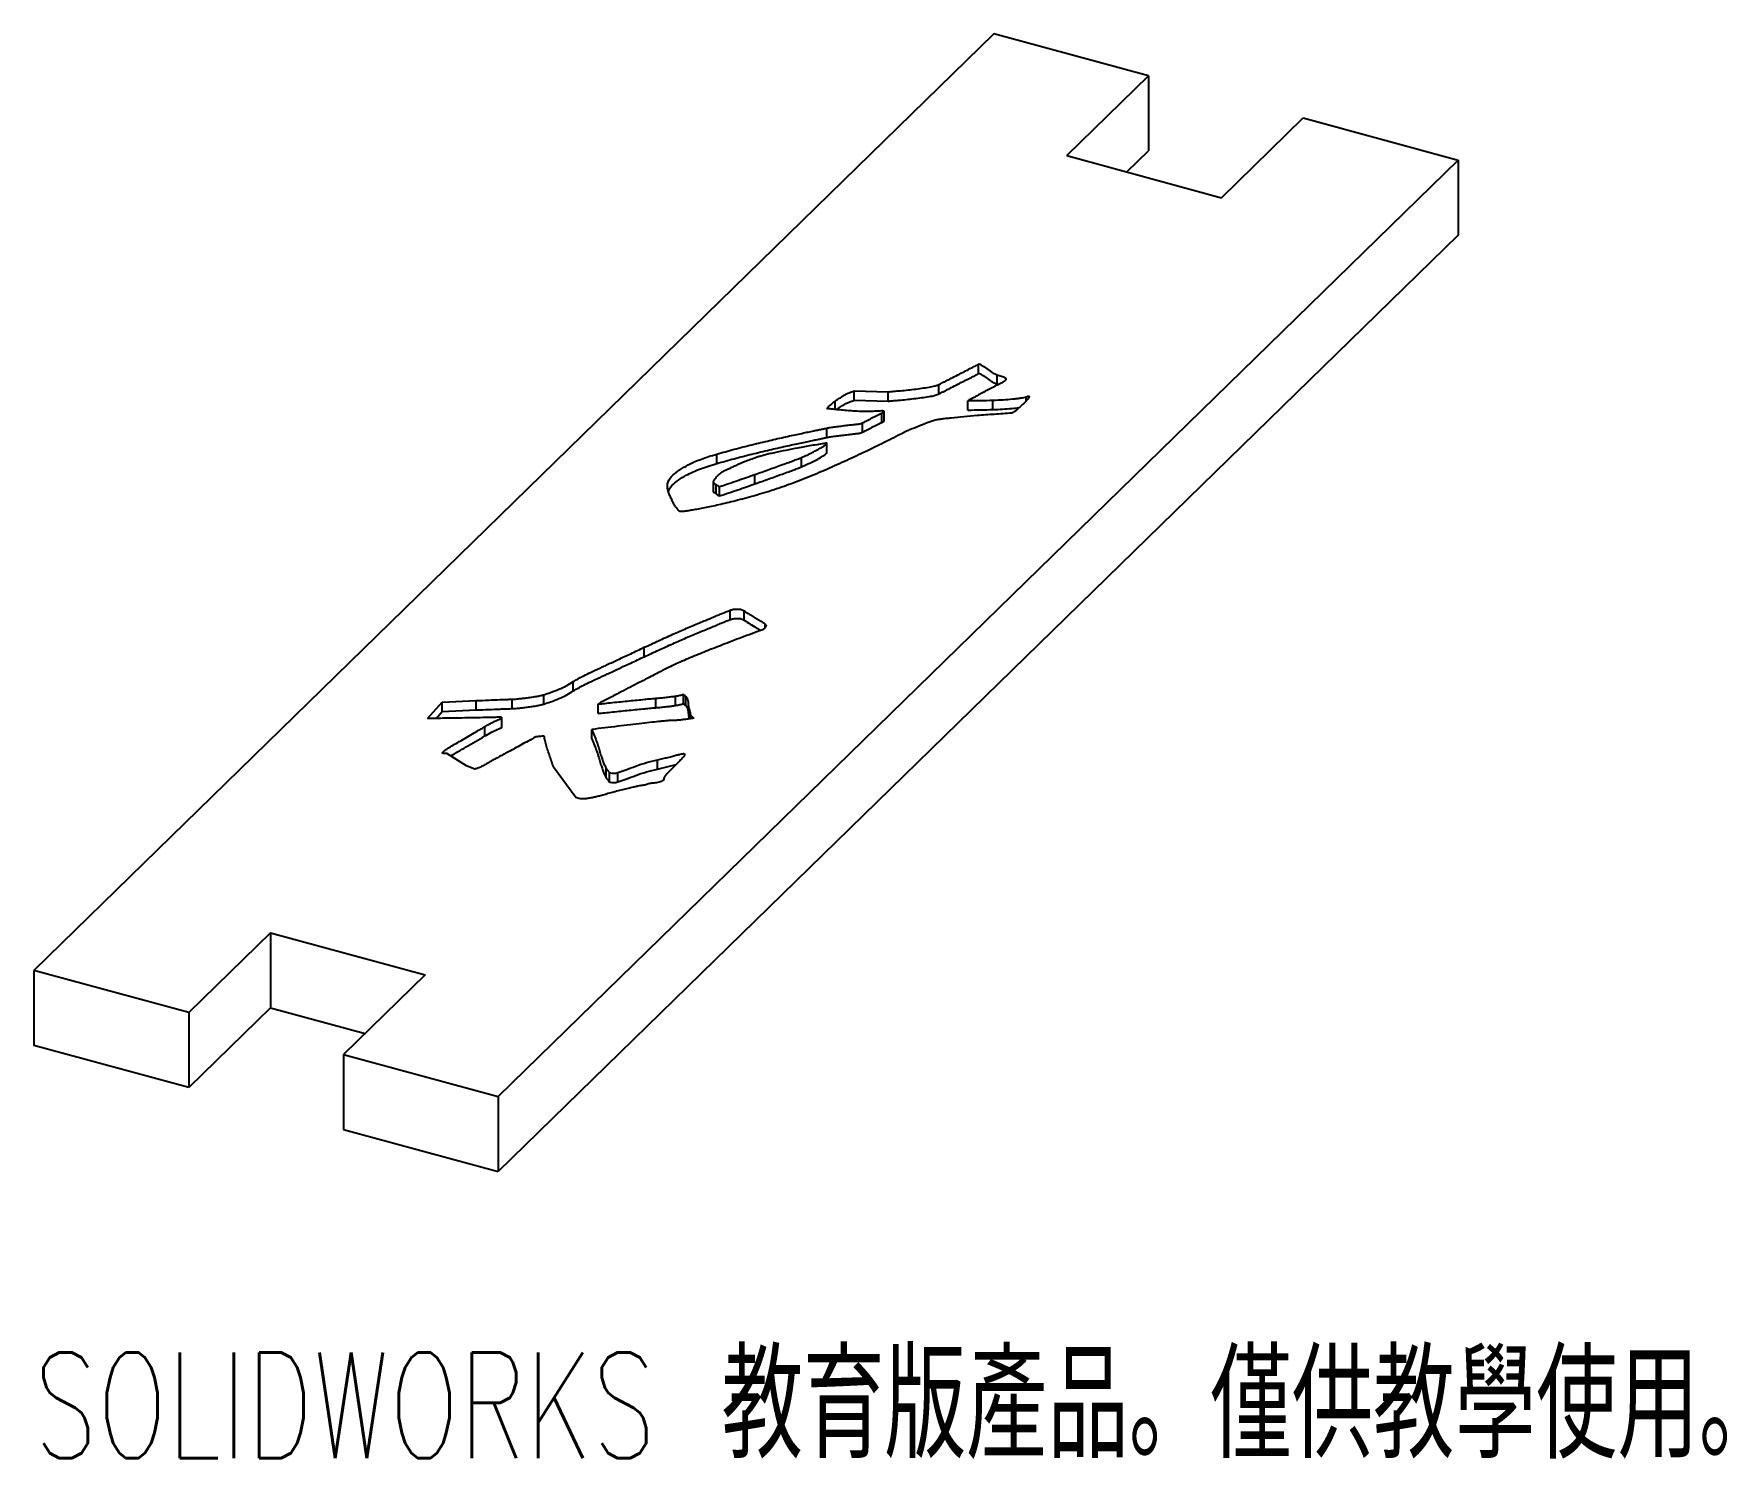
# Paper-space layout '_不等角視圖' of a CAD drawing. Header units: millimetres. Extents: x -32.5 to 44.8, y -37.4 to 27.7.
import ezdxf

# ---------------------------------------------------------------- set-up
doc = ezdxf.new("R2010")
doc.units = ezdxf.units.MM
doc.styles.add('SLDTEXTSTYLE0', font='TXT', dxfattribs={"width": 0.7, "bigfont": 'bigfont'})

psp = doc.layouts.new('_不等角視圖')

# ---------------------------------------------------------------- linework, layer by layer
at = {"color": 7, "linetype": 'Continuous', "lineweight": 25}
for p, q in [((11.322, 27.722), (-32.548, -15.096)), ((18.397, 25.799), (11.322, 27.722)), ((14.663, 22.155), (18.397, 25.799)), ((18.397, 25.799), (18.397, 22.37)), ((21.739, 20.232), (25.472, 23.876)), ((25.472, 23.876), (32.548, 21.953)), ((32.548, 21.953), (-11.322, -20.865)), ((14.663, 22.155), (21.739, 20.232)), ((17.411, 21.408), (18.397, 22.37)), ((32.548, 21.953), (32.548, 18.525)), ((32.548, 18.525), (-11.322, -24.293)), ((10.63, 12.198), (10.63, 12.627)), ((8.82, 11.26), (8.82, 11.689)), ((11.485, 11.704), (11.485, 12.132)), ((11.485, 11.704), (11.535, 11.686)), ((4.075, 10.547), (4.075, 10.933)), ((4.948, 11.397), (6.495, 11.357)), ((4.948, 10.969), (4.948, 11.397)), ((4.948, 10.969), (6.495, 10.929)), ((6.495, 10.929), (6.495, 11.357)), ((10.135, 10.522), (10.135, 10.951)), ((11.29, 10.544), (11.29, 10.973)), ((12.812, 10.945), (12.812, 11.13)), ((6.207, 9.955), (6.207, 10.383)), ((6.318, 10.027), (6.318, 10.456)), ((3.688, 9.266), (3.688, 9.695)), ((5.323, 9.508), (5.323, 9.937)), ((3.699, 8.571), (3.699, 9)), ((-1.333, 8.077), (-1.333, 8.505)), ((2.542, 7.928), (2.542, 8.356)), ((-1.502, 7.242), (-1.502, 6.813)), ((-1.369, 6.684), (-1.369, 7.112)), ((-1.206, 6.595), (-1.206, 7.024)), ((0.411, 7.149), (0.411, 7.577)), ((-0.727, 0.941), (-0.727, 1.37)), ((-0.078, 0.911), (-0.078, 1.339)), ((0.883, 0.57), (0.883, 0.728)), ((-4.646, -0.754), (-4.646, -0.326)), ((-7.898, -2.323), (-7.898, -1.895)), ((-14.563, -3.588), (-13.881, -2.837)), ((-13.881, -2.837), (-12.331, -2.762)), ((-13.881, -3.266), (-13.881, -2.837)), ((-12.331, -3.191), (-12.331, -2.762)), ((-10.68, -3.128), (-10.68, -2.7)), ((-9.245, -2.921), (-9.245, -2.492)), ((-6.762, -3.348), (-6.762, -2.919)), ((-4.116, -3.087), (-4.116, -2.658)), ((-3.214, -2.984), (-3.214, -2.555)), ((-2.852, -2.907), (-2.852, -2.478)), ((-2.756, -3.005), (-2.756, -2.576)), ((-2.644, -2.898), (-2.644, -3.326)), ((-14.165, -3.578), (-13.881, -3.266)), ((-13.881, -3.266), (-12.331, -3.191)), ((-11.157, -3.978), (-11.157, -3.55)), ((-2.544, -3.593), (-2.544, -3.394)), ((-11.934, -4.38), (-11.934, -3.952)), ((-7.047, -4.511), (-7.047, -4.082)), ((-13.842, -5.175), (-13.842, -5.098)), ((-12.773, -5.739), (-13.679, -5.186)), ((-12.44, -5.887), (-12.773, -5.739)), ((-7.775, -7.199), (-8.792, -5.813)), ((-6.383, -6.297), (-6.383, -5.868)), ((-6.235, -6.485), (-6.235, -6.056)), ((-5.864, -6.482), (-5.864, -6.054)), ((-4.046, -5.897), (-4.046, -5.468)), ((-4.046, -5.897), (-3.192, -5.686)), ((-7.64, -7.235), (-7.775, -7.199)), ((-21.739, -13.375), (-25.472, -17.019)), ((-21.739, -13.375), (-14.663, -15.298)), ((-21.739, -13.375), (-21.739, -16.803)), ((-25.472, -17.019), (-32.548, -15.096)), ((-32.548, -15.096), (-32.548, -18.525)), ((-14.663, -15.298), (-18.397, -18.942)), ((-21.739, -16.803), (-25.472, -20.447)), ((-25.472, -17.019), (-25.472, -20.447)), ((-21.739, -16.803), (-17.411, -17.98)), ((-25.472, -20.447), (-32.548, -18.525)), ((-18.397, -18.942), (-11.322, -20.865)), ((-18.397, -18.942), (-18.397, -22.37)), ((-11.322, -20.865), (-11.322, -24.293)), ((-18.397, -22.37), (-11.322, -24.293))]:
    psp.add_line(p, q, dxfattribs=at)
at = {"color": 8, "linetype": 'Continuous', "lineweight": 25}
psp.add_line((-2.46, -3.58), (-2.46, -3.504), dxfattribs=at)
at = {"color": 7, "linetype": 'Continuous', "lineweight": 25}
for points, knots in [([(8.82, 11.689), (8.844, 11.702), (8.898, 11.732), (8.994, 11.779), (9.107, 11.838), (9.289, 11.929), (9.534, 12.051), (9.822, 12.201), (10.101, 12.344), (10.316, 12.454), (10.462, 12.531), (10.543, 12.573), (10.597, 12.604), (10.621, 12.621), (10.63, 12.627)], [0, 0, 0, 0, 0.041124, 0.092934, 0.155022, 0.229159, 0.389484, 0.552076, 0.708855, 0.847775, 0.906749, 0.952335, 0.98282, 1, 1, 1, 1]), ([(10.63, 12.627), (10.645, 12.628), (10.7, 12.632), (10.765, 12.57), (10.872, 12.514), (10.99, 12.432), (11.117, 12.347), (11.236, 12.258), (11.353, 12.181), (11.446, 12.147), (11.485, 12.132)], [0, 0, 0, 0, 0.032379, 0.122816, 0.258436, 0.407565, 0.570266, 0.737891, 0.889988, 1, 1, 1, 1]), ([(6.495, 11.357), (6.561, 11.363), (6.722, 11.378), (6.996, 11.401), (7.325, 11.43), (7.677, 11.473), (8.028, 11.517), (8.352, 11.564), (8.627, 11.611), (8.763, 11.666), (8.82, 11.689)], [0, 0, 0, 0, 0.082974, 0.201158, 0.343551, 0.49488, 0.647054, 0.789532, 0.911243, 1, 1, 1, 1]), ([(8.82, 11.26), (8.844, 11.273), (8.898, 11.303), (8.994, 11.351), (9.107, 11.41), (9.289, 11.501), (9.534, 11.622), (9.822, 11.773), (10.101, 11.915), (10.316, 12.025), (10.462, 12.102), (10.543, 12.145), (10.597, 12.175), (10.621, 12.192), (10.63, 12.198)], [0, 0, 0, 0, 0.041124, 0.092934, 0.155022, 0.229159, 0.389484, 0.552076, 0.708855, 0.847775, 0.906749, 0.952335, 0.98282, 1, 1, 1, 1]), ([(10.63, 12.198), (10.645, 12.199), (10.7, 12.204), (10.765, 12.142), (10.872, 12.085), (10.99, 12.003), (11.117, 11.918), (11.236, 11.829), (11.353, 11.753), (11.446, 11.718), (11.485, 11.704)], [0, 0, 0, 0, 0.032379, 0.122816, 0.258436, 0.407565, 0.570266, 0.737891, 0.889988, 1, 1, 1, 1]), ([(11.659, 11.749), (11.584, 11.713), (11.424, 11.635), (11.187, 11.51), (10.941, 11.38), (10.777, 11.293), (10.696, 11.25)], [0, 0, 0, 0, 0.226796, 0.48224, 0.745317, 1, 1, 1, 1]), ([(11.485, 12.132), (11.514, 12.12), (11.573, 12.096), (11.673, 12.067), (11.768, 12.037), (11.845, 12.001), (11.892, 11.954), (11.876, 11.893), (11.795, 11.823), (11.71, 11.777), (11.659, 11.749)], [0, 0, 0, 0, 0.109552, 0.225043, 0.340814, 0.442248, 0.532299, 0.63399, 0.778072, 1, 1, 1, 1]), ([(3.69, 10.586), (3.748, 10.647), (3.862, 10.767), (4.005, 10.878), (4.075, 10.933)], [0, 0, 0, 0, 0.508633, 1, 1, 1, 1]), ([(4.075, 10.933), (4.143, 10.978), (4.278, 11.069), (4.485, 11.199), (4.7, 11.316), (4.869, 11.371), (4.948, 11.397)], [0, 0, 0, 0, 0.262526, 0.526696, 0.776488, 1, 1, 1, 1]), ([(4.133, 10.541), (4.257, 10.625), (4.438, 10.747), (4.713, 10.892), (4.87, 10.943), (4.948, 10.969)], [0, 0, 0, 0, 0.525709, 0.762818, 1, 1, 1, 1]), ([(6.495, 10.929), (6.561, 10.935), (6.722, 10.949), (6.996, 10.972), (7.325, 11.002), (7.677, 11.045), (8.028, 11.089), (8.352, 11.136), (8.627, 11.183), (8.763, 11.237), (8.82, 11.26)], [0, 0, 0, 0, 0.082974, 0.201158, 0.343551, 0.49488, 0.647054, 0.789532, 0.911243, 1, 1, 1, 1]), ([(10.696, 11.25), (10.607, 11.201), (10.423, 11.099), (10.232, 11.001), (10.135, 10.951)], [0, 0, 0, 0, 0.488882, 1, 1, 1, 1]), ([(10.135, 10.951), (10.336, 10.953), (10.721, 10.956), (11.106, 10.967), (11.29, 10.973)], [0, 0, 0, 0, 0.521389, 1, 1, 1, 1]), ([(11.29, 10.973), (11.444, 10.979), (11.743, 10.992), (12.106, 11.02), (12.374, 11.046), (12.545, 11.071), (12.69, 11.097), (12.774, 11.119), (12.812, 11.13)], [0, 0, 0, 0, 0.296934, 0.576092, 0.704847, 0.819841, 0.916851, 1, 1, 1, 1]), ([(12.812, 11.13), (12.834, 11.137), (12.868, 11.15), (12.943, 11.16), (12.948, 11.122), (12.911, 11.065), (12.833, 10.957), (12.693, 10.82), (12.533, 10.67), (12.39, 10.551), (12.292, 10.465), (12.228, 10.424), (12.195, 10.395), (12.17, 10.387), (12.164, 10.385)], [0, 0, 0, 0, 0.047164, 0.072944, 0.096754, 0.141841, 0.277221, 0.451263, 0.637165, 0.819339, 0.896679, 0.952604, 0.986736, 1, 1, 1, 1]), ([(5.804, 10.463), (5.701, 10.458), (5.489, 10.448), (5.165, 10.459), (4.842, 10.482), (4.529, 10.504), (4.246, 10.53), (4.008, 10.552), (3.829, 10.574), (3.729, 10.582), (3.69, 10.586)], [0, 0, 0, 0, 0.145681, 0.299214, 0.453506, 0.605033, 0.742562, 0.858093, 0.944665, 1, 1, 1, 1]), ([(5.323, 9.937), (5.348, 9.949), (5.409, 9.979), (5.509, 10.031), (5.629, 10.094), (5.755, 10.163), (5.884, 10.231), (6.009, 10.293), (6.121, 10.34), (6.182, 10.371), (6.207, 10.383)], [0, 0, 0, 0, 0.083373, 0.202907, 0.346569, 0.495856, 0.648777, 0.79422, 0.916627, 1, 1, 1, 1]), ([(6.207, 10.383), (6.233, 10.396), (6.276, 10.416), (6.334, 10.457), (6.272, 10.484), (6.169, 10.479), (6.009, 10.476), (5.88, 10.468), (5.804, 10.463)], [0, 0, 0, 0, 0.159085, 0.26623, 0.319258, 0.456019, 0.681628, 1, 1, 1, 1]), ([(10.565, 10.266), (10.362, 10.249), (9.964, 10.215), (9.483, 10.167), (9.132, 10.132), (8.925, 10.106), (8.768, 10.082), (8.683, 10.064), (8.648, 10.056)], [0, 0, 0, 0, 0.313735, 0.616135, 0.750033, 0.858665, 0.942279, 1, 1, 1, 1]), ([(10.135, 10.522), (10.336, 10.524), (10.721, 10.527), (11.106, 10.539), (11.29, 10.544)], [0, 0, 0, 0, 0.521389, 1, 1, 1, 1]), ([(12.164, 10.385), (11.888, 10.366), (11.354, 10.329), (10.822, 10.286), (10.565, 10.266)], [0, 0, 0, 0, 0.516675, 1, 1, 1, 1]), ([(11.29, 10.544), (11.581, 10.557), (11.985, 10.574), (12.379, 10.621), (12.489, 10.635)], [0, 0, 0, 0, 0.720907, 1, 1, 1, 1]), ([(-1.333, 8.505), (-1.071, 8.58), (-0.542, 8.731), (0.265, 8.936), (1.054, 9.125), (1.685, 9.269), (2.153, 9.373), (2.473, 9.439), (2.762, 9.503), (3.025, 9.556), (3.251, 9.604), (3.437, 9.642), (3.578, 9.671), (3.657, 9.688), (3.688, 9.695)], [0, 0, 0, 0, 0.16226, 0.327708, 0.488268, 0.634439, 0.702044, 0.764438, 0.821291, 0.872939, 0.917615, 0.953896, 0.981357, 1, 1, 1, 1]), ([(3.688, 9.695), (3.746, 9.706), (3.877, 9.733), (4.102, 9.762), (4.353, 9.792), (4.609, 9.824), (4.851, 9.852), (5.06, 9.878), (5.23, 9.893), (5.298, 9.925), (5.323, 9.937)], [0, 0, 0, 0, 0.108147, 0.247695, 0.405517, 0.560346, 0.70919, 0.840089, 0.942071, 1, 1, 1, 1]), ([(3.688, 9.266), (3.746, 9.278), (3.877, 9.304), (4.102, 9.333), (4.353, 9.364), (4.609, 9.395), (4.851, 9.424), (5.06, 9.449), (5.23, 9.465), (5.298, 9.497), (5.323, 9.508)], [0, 0, 0, 0, 0.108147, 0.247695, 0.405517, 0.560346, 0.70919, 0.840089, 0.942071, 1, 1, 1, 1]), ([(5.323, 9.508), (5.348, 9.521), (5.409, 9.55), (5.509, 9.603), (5.629, 9.665), (5.755, 9.734), (5.884, 9.802), (6.009, 9.864), (6.121, 9.912), (6.182, 9.942), (6.207, 9.955)], [0, 0, 0, 0, 0.083373, 0.202907, 0.346569, 0.495856, 0.648777, 0.79422, 0.916627, 1, 1, 1, 1]), ([(7.408, 9.59), (7.122, 9.442), (6.545, 9.144), (5.951, 8.855), (5.652, 8.709)], [0, 0, 0, 0, 0.496067, 1, 1, 1, 1]), ([(6.207, 9.955), (6.231, 9.966), (6.267, 9.984), (6.302, 10.006), (6.316, 10.019), (6.317, 10.025), (6.317, 10.027)], [0, 0, 0, 0, 0.541538, 0.816912, 0.917495, 1, 1, 1, 1]), ([(7.875, 9.769), (7.796, 9.739), (7.64, 9.679), (7.484, 9.619), (7.408, 9.59)], [0, 0, 0, 0, 0.509773, 1, 1, 1, 1]), ([(8.648, 10.056), (8.522, 10.016), (8.251, 9.93), (8.005, 9.825), (7.875, 9.769)], [0, 0, 0, 0, 0.466811, 1, 1, 1, 1]), ([(-1.333, 8.077), (-1.071, 8.151), (-0.542, 8.302), (0.265, 8.508), (1.054, 8.697), (1.685, 8.841), (2.153, 8.945), (2.473, 9.01), (2.762, 9.075), (3.025, 9.128), (3.251, 9.175), (3.437, 9.213), (3.578, 9.242), (3.657, 9.259), (3.688, 9.266)], [0, 0, 0, 0, 0.16226, 0.327708, 0.488268, 0.634439, 0.702044, 0.764438, 0.821291, 0.872939, 0.917615, 0.953896, 0.981357, 1, 1, 1, 1]), ([(2.36, 8.786), (2.182, 8.751), (1.828, 8.68), (1.392, 8.589), (1.059, 8.517), (0.837, 8.462), (0.642, 8.408), (0.523, 8.37), (0.467, 8.352)], [0, 0, 0, 0, 0.275106, 0.549272, 0.679763, 0.797229, 0.904371, 1, 1, 1, 1]), ([(5.652, 8.709), (5.38, 8.58), (4.814, 8.31), (3.929, 7.911), (3.023, 7.513), (2.387, 7.271), (2.078, 7.154)], [0, 0, 0, 0, 0.236987, 0.49399, 0.753556, 1, 1, 1, 1]), ([(3.638, 9.009), (3.422, 8.971), (2.995, 8.897), (2.569, 8.823), (2.36, 8.786)], [0, 0, 0, 0, 0.507599, 1, 1, 1, 1]), ([(2.542, 8.356), (2.626, 8.392), (2.792, 8.465), (3.026, 8.579), (3.239, 8.691), (3.427, 8.793), (3.571, 8.879), (3.657, 8.946), (3.692, 8.983), (3.705, 9.006), (3.67, 9.014), (3.651, 9.011), (3.638, 9.009)], [0, 0, 0, 0, 0.183182, 0.365474, 0.541418, 0.695049, 0.821643, 0.915363, 0.945876, 0.965867, 0.978045, 1, 1, 1, 1]), ([(2.542, 7.928), (2.71, 8.004), (3.046, 8.156), (3.396, 8.342), (3.607, 8.476), (3.67, 8.53), (3.698, 8.563), (3.699, 8.57), (3.699, 8.572)], [0, 0, 0, 0, 0.390671, 0.781127, 0.879507, 0.976103, 0.994005, 1, 1, 1, 1]), ([(-3.587, 6.942), (-3.59, 6.984), (-3.599, 7.079), (-3.568, 7.238), (-3.464, 7.422), (-3.305, 7.582), (-3.136, 7.717), (-2.974, 7.824), (-2.79, 7.936), (-2.577, 8.052), (-2.33, 8.171), (-2.034, 8.283), (-1.702, 8.399), (-1.46, 8.469), (-1.333, 8.505)], [0, 0, 0, 0, 0.061464, 0.138961, 0.231865, 0.339186, 0.400347, 0.465817, 0.537512, 0.614944, 0.698917, 0.79125, 0.890517, 1, 1, 1, 1]), ([(-3.55, 6.816), (-3.502, 6.903), (-3.403, 7.083), (-3.098, 7.321), (-2.673, 7.584), (-2.093, 7.85), (-1.586, 8.001), (-1.333, 8.077)], [0, 0, 0, 0, 0.154588, 0.319002, 0.483492, 0.741587, 1, 1, 1, 1]), ([(0.467, 8.352), (0.298, 8.29), (-0.025, 8.172), (-0.392, 8.014), (-0.646, 7.898), (-0.796, 7.825), (-0.925, 7.77), (-0.997, 7.736), (-1.028, 7.721)], [0, 0, 0, 0, 0.321193, 0.613712, 0.74188, 0.847454, 0.934157, 1, 1, 1, 1]), ([(0.411, 7.577), (0.621, 7.652), (1.038, 7.801), (1.551, 7.986), (1.939, 8.124), (2.183, 8.214), (2.38, 8.289), (2.493, 8.336), (2.542, 8.356)], [0, 0, 0, 0, 0.292344, 0.582817, 0.718746, 0.83356, 0.927292, 1, 1, 1, 1]), ([(0.411, 7.149), (0.621, 7.223), (1.038, 7.372), (1.551, 7.557), (1.939, 7.695), (2.183, 7.785), (2.38, 7.86), (2.493, 7.907), (2.542, 7.928)], [0, 0, 0, 0, 0.292344, 0.582817, 0.718746, 0.83356, 0.927292, 1, 1, 1, 1]), ([(2.078, 7.154), (1.778, 7.047), (1.193, 6.839), (0.435, 6.615), (-0.153, 6.456), (-0.564, 6.349), (-0.953, 6.253), (-1.32, 6.171), (-1.659, 6.097), (-1.966, 6.034), (-2.244, 5.981), (-2.487, 5.939), (-2.688, 5.909), (-2.838, 5.887), (-2.938, 5.876), (-2.988, 5.877), (-3.004, 5.877)], [0, 0, 0, 0, 0.192058, 0.374869, 0.460671, 0.542081, 0.617725, 0.688548, 0.7529, 0.811703, 0.863188, 0.909199, 0.946635, 0.97371, 0.991443, 1, 1, 1, 1]), ([(-1.486, 7.275), (-1.493, 7.265), (-1.509, 7.242), (-1.483, 7.202), (-1.442, 7.158), (-1.395, 7.128), (-1.369, 7.112)], [0, 0, 0, 0, 0.178896, 0.382224, 0.660879, 1, 1, 1, 1]), ([(-1.028, 7.721), (-1.083, 7.691), (-1.204, 7.624), (-1.318, 7.497), (-1.416, 7.378), (-1.466, 7.304), (-1.486, 7.275)], [0, 0, 0, 0, 0.240564, 0.537994, 0.818246, 1, 1, 1, 1]), ([(-1.369, 7.112), (-1.345, 7.097), (-1.295, 7.065), (-1.236, 7.038), (-1.206, 7.024)], [0, 0, 0, 0, 0.492902, 1, 1, 1, 1]), ([(-1.206, 7.024), (-0.925, 7.118), (-0.382, 7.299), (0.153, 7.487), (0.411, 7.577)], [0, 0, 0, 0, 0.5168476, 1, 1, 1, 1]), ([(-1.206, 6.595), (-0.925, 6.689), (-0.382, 6.87), (0.153, 7.058), (0.411, 7.149)], [0, 0, 0, 0, 0.5168476, 1, 1, 1, 1]), ([(-3.004, 5.877), (-3.013, 5.882), (-3.037, 5.893), (-3.067, 5.921), (-3.108, 5.961), (-3.17, 6.037), (-3.254, 6.152), (-3.339, 6.306), (-3.414, 6.473), (-3.495, 6.64), (-3.555, 6.797), (-3.577, 6.897), (-3.587, 6.942)], [0, 0, 0, 0, 0.017505, 0.044541, 0.085473, 0.139153, 0.267394, 0.414426, 0.571211, 0.729255, 0.877201, 1, 1, 1, 1]), ([(-1.493, 6.813), (-1.495, 6.807), (-1.503, 6.785), (-1.449, 6.739), (-1.399, 6.705), (-1.369, 6.684)], [0, 0, 0, 0, 0.108494, 0.458236, 1, 1, 1, 1]), ([(-1.369, 6.684), (-1.345, 6.668), (-1.295, 6.636), (-1.236, 6.609), (-1.206, 6.595)], [0, 0, 0, 0, 0.492902, 1, 1, 1, 1]), ([(-4.646, -0.326), (-4.429, -0.226), (-3.997, -0.026), (-3.355, 0.266), (-2.732, 0.538), (-2.233, 0.749), (-1.863, 0.903), (-1.614, 1.004), (-1.391, 1.098), (-1.193, 1.182), (-1.024, 1.251), (-0.894, 1.308), (-0.799, 1.345), (-0.746, 1.363), (-0.727, 1.37)], [0, 0, 0, 0, 0.170811, 0.339883, 0.501697, 0.649982, 0.71789, 0.779753, 0.835939, 0.886731, 0.929894, 0.962919, 0.986373, 1, 1, 1, 1]), ([(-4.646, -0.754), (-4.429, -0.654), (-3.997, -0.455), (-3.355, -0.163), (-2.732, 0.11), (-2.233, 0.321), (-1.863, 0.474), (-1.614, 0.575), (-1.391, 0.669), (-1.193, 0.753), (-1.024, 0.822), (-0.894, 0.879), (-0.799, 0.917), (-0.746, 0.935), (-0.727, 0.941)], [0, 0, 0, 0, 0.170811, 0.339883, 0.501697, 0.649982, 0.71789, 0.779753, 0.835939, 0.886731, 0.929894, 0.962919, 0.986373, 1, 1, 1, 1]), ([(-0.727, 1.37), (-0.681, 1.386), (-0.583, 1.421), (-0.399, 1.429), (-0.203, 1.414), (-0.119, 1.364), (-0.078, 1.339)], [0, 0, 0, 0, 0.224565, 0.482454, 0.746702, 1, 1, 1, 1]), ([(-0.727, 0.941), (-0.681, 0.958), (-0.583, 0.992), (-0.399, 1), (-0.203, 0.986), (-0.119, 0.935), (-0.078, 0.911)], [0, 0, 0, 0, 0.224565, 0.482454, 0.746702, 1, 1, 1, 1]), ([(-0.078, 1.339), (-0.055, 1.322), (0, 1.278), (0.115, 1.21), (0.258, 1.132), (0.395, 1.04), (0.543, 0.954), (0.679, 0.87), (0.807, 0.801), (0.86, 0.75), (0.883, 0.728)], [0, 0, 0, 0, 0.080605, 0.198596, 0.342608, 0.48923, 0.63715, 0.779789, 0.905259, 1, 1, 1, 1]), ([(-0.078, 0.911), (0.011, 0.853), (0.189, 0.738), (0.443, 0.584), (0.607, 0.487), (0.677, 0.445)], [0, 0, 0, 0, 0.363215, 0.726881, 1, 1, 1, 1]), ([(0.727, 0.464), (0.419, 0.351), (-0.189, 0.129), (-0.783, -0.101), (-1.075, -0.215)], [0, 0, 0, 0, 0.508675, 1, 1, 1, 1]), ([(0.865, 0.542), (0.848, 0.527), (0.813, 0.496), (0.756, 0.474), (0.727, 0.464)], [0, 0, 0, 0, 0.491324, 1, 1, 1, 1]), ([(0.883, 0.728), (0.902, 0.696), (0.94, 0.633), (0.89, 0.573), (0.865, 0.542)], [0, 0, 0, 0, 0.501149, 1, 1, 1, 1]), ([(-7.898, -1.895), (-7.843, -1.86), (-7.712, -1.78), (-7.467, -1.654), (-7.156, -1.498), (-6.772, -1.317), (-6.323, -1.108), (-5.815, -0.871), (-5.249, -0.608), (-4.854, -0.423), (-4.646, -0.326)], [0, 0, 0, 0, 0.058428, 0.136446, 0.233198, 0.350551, 0.486461, 0.640655, 0.811325, 1, 1, 1, 1]), ([(-7.898, -2.323), (-7.843, -2.289), (-7.712, -2.209), (-7.467, -2.082), (-7.156, -1.927), (-6.772, -1.746), (-6.323, -1.536), (-5.815, -1.3), (-5.249, -1.037), (-4.854, -0.852), (-4.646, -0.754)], [0, 0, 0, 0, 0.058428, 0.136446, 0.233198, 0.350551, 0.486461, 0.640655, 0.811325, 1, 1, 1, 1]), ([(-1.075, -0.215), (-1.322, -0.311), (-1.825, -0.505), (-2.437, -0.757), (-2.914, -0.959), (-3.239, -1.104), (-3.528, -1.242), (-3.708, -1.332), (-3.794, -1.375)], [0, 0, 0, 0, 0.262722, 0.533956, 0.665128, 0.787336, 0.898384, 1, 1, 1, 1]), ([(-3.794, -1.375), (-3.864, -1.412), (-4.023, -1.494), (-4.287, -1.633), (-4.61, -1.799), (-4.984, -1.989), (-5.394, -2.2), (-5.829, -2.429), (-6.288, -2.669), (-6.602, -2.835), (-6.762, -2.919)], [0, 0, 0, 0, 0.070981, 0.160735, 0.26869, 0.394851, 0.534347, 0.680671, 0.836794, 1, 1, 1, 1]), ([(-9.245, -2.492), (-9.138, -2.458), (-8.899, -2.382), (-8.546, -2.241), (-8.182, -2.085), (-7.99, -1.956), (-7.898, -1.895)], [0, 0, 0, 0, 0.209834, 0.472077, 0.749374, 1, 1, 1, 1]), ([(-12.331, -2.762), (-12.14, -2.754), (-11.775, -2.74), (-11.336, -2.72), (-11.031, -2.711), (-10.865, -2.703), (-10.753, -2.702), (-10.698, -2.7), (-10.68, -2.7)], [0, 0, 0, 0, 0.347643, 0.663699, 0.797461, 0.9008, 0.966559, 1, 1, 1, 1]), ([(-10.68, -2.7), (-10.652, -2.699), (-10.574, -2.698), (-10.435, -2.682), (-10.254, -2.663), (-10.044, -2.638), (-9.822, -2.608), (-9.603, -2.574), (-9.408, -2.536), (-9.295, -2.506), (-9.245, -2.492)], [0, 0, 0, 0, 0.056464, 0.15477, 0.283713, 0.427871, 0.585506, 0.742992, 0.887151, 1, 1, 1, 1]), ([(-10.68, -3.128), (-10.652, -3.128), (-10.574, -3.127), (-10.435, -3.11), (-10.254, -3.092), (-10.044, -3.066), (-9.822, -3.037), (-9.603, -3.002), (-9.408, -2.965), (-9.295, -2.934), (-9.245, -2.921)], [0, 0, 0, 0, 0.056464, 0.15477, 0.283713, 0.427871, 0.585506, 0.742992, 0.887151, 1, 1, 1, 1]), ([(-9.245, -2.921), (-9.138, -2.887), (-8.899, -2.81), (-8.546, -2.669), (-8.182, -2.513), (-7.99, -2.384), (-7.898, -2.323)], [0, 0, 0, 0, 0.209834, 0.472077, 0.749374, 1, 1, 1, 1]), ([(-6.762, -2.919), (-6.66, -2.909), (-6.438, -2.887), (-6.09, -2.85), (-5.719, -2.811), (-5.344, -2.773), (-4.98, -2.74), (-4.646, -2.704), (-4.361, -2.676), (-4.189, -2.664), (-4.116, -2.658)], [0, 0, 0, 0, 0.115843, 0.251667, 0.396112, 0.537813, 0.676784, 0.806926, 0.918148, 1, 1, 1, 1]), ([(-6.762, -3.348), (-6.66, -3.338), (-6.438, -3.316), (-6.09, -3.279), (-5.719, -3.239), (-5.344, -3.201), (-4.98, -3.169), (-4.646, -3.132), (-4.361, -3.105), (-4.189, -3.092), (-4.116, -3.087)], [0, 0, 0, 0, 0.115843, 0.251667, 0.396112, 0.537813, 0.676784, 0.806926, 0.918148, 1, 1, 1, 1]), ([(-4.116, -2.658), (-4.034, -2.651), (-3.871, -2.637), (-3.633, -2.611), (-3.413, -2.585), (-3.277, -2.564), (-3.214, -2.555)], [0, 0, 0, 0, 0.2684512, 0.5387603, 0.7890442, 1, 1, 1, 1]), ([(-4.116, -3.087), (-4.034, -3.08), (-3.871, -3.066), (-3.633, -3.039), (-3.413, -3.013), (-3.277, -2.993), (-3.214, -2.984)], [0, 0, 0, 0, 0.2684512, 0.5387603, 0.7890442, 1, 1, 1, 1]), ([(-3.214, -2.555), (-3.149, -2.544), (-3.025, -2.522), (-2.908, -2.492), (-2.852, -2.478)], [0, 0, 0, 0, 0.5242449, 1, 1, 1, 1]), ([(-3.214, -2.984), (-3.149, -2.972), (-3.025, -2.951), (-2.908, -2.921), (-2.852, -2.907)], [0, 0, 0, 0, 0.5242449, 1, 1, 1, 1]), ([(-2.852, -2.478), (-2.836, -2.493), (-2.8, -2.525), (-2.771, -2.558), (-2.756, -2.576)], [0, 0, 0, 0, 0.466517, 1, 1, 1, 1]), ([(-2.852, -2.907), (-2.836, -2.921), (-2.8, -2.953), (-2.771, -2.987), (-2.756, -3.005)], [0, 0, 0, 0, 0.466517, 1, 1, 1, 1]), ([(-2.756, -2.576), (-2.725, -2.616), (-2.662, -2.696), (-2.65, -2.783), (-2.643, -2.826)], [0, 0, 0, 0, 0.496338, 1, 1, 1, 1]), ([(-2.756, -3.005), (-2.725, -3.045), (-2.662, -3.125), (-2.65, -3.211), (-2.643, -3.255)], [0, 0, 0, 0, 0.496338, 1, 1, 1, 1]), ([(-2.643, -2.826), (-2.645, -2.88), (-2.647, -2.991), (-2.614, -3.129), (-2.576, -3.235), (-2.557, -3.301), (-2.547, -3.352), (-2.545, -3.382), (-2.544, -3.394)], [0, 0, 0, 0, 0.282542, 0.583842, 0.728474, 0.845624, 0.935468, 1, 1, 1, 1]), ([(-13.003, -3.558), (-13.253, -3.561), (-13.773, -3.568), (-14.293, -3.581), (-14.563, -3.588)], [0, 0, 0, 0, 0.480541, 1, 1, 1, 1]), ([(-11.244, -3.527), (-11.271, -3.526), (-11.342, -3.525), (-11.474, -3.53), (-11.658, -3.53), (-11.979, -3.54), (-12.433, -3.548), (-12.808, -3.554), (-13.003, -3.558)], [0, 0, 0, 0, 0.04609, 0.119979, 0.226087, 0.360066, 0.667638, 1, 1, 1, 1]), ([(-12.331, -3.191), (-12.14, -3.183), (-11.775, -3.168), (-11.336, -3.149), (-11.031, -3.14), (-10.865, -3.132), (-10.753, -3.131), (-10.698, -3.129), (-10.68, -3.128)], [0, 0, 0, 0, 0.347643, 0.663699, 0.797461, 0.9008, 0.966559, 1, 1, 1, 1]), ([(-11.934, -3.952), (-11.875, -3.917), (-11.763, -3.852), (-11.598, -3.763), (-11.45, -3.688), (-11.311, -3.631), (-11.217, -3.591), (-11.147, -3.557), (-11.173, -3.522), (-11.216, -3.525), (-11.244, -3.527)], [0, 0, 0, 0, 0.221473, 0.416998, 0.58686, 0.73538, 0.847872, 0.907853, 0.939575, 1, 1, 1, 1]), ([(-3.486, -3.677), (-3.502, -3.677), (-3.545, -3.679), (-3.628, -3.688), (-3.749, -3.698), (-3.971, -3.723), (-4.311, -3.758), (-4.776, -3.809), (-5.302, -3.869), (-5.869, -3.937), (-6.458, -4.007), (-6.851, -4.057), (-7.047, -4.082)], [0, 0, 0, 0, 0.012965, 0.035641, 0.069655, 0.113454, 0.22295, 0.354981, 0.503826, 0.666692, 0.833766, 1, 1, 1, 1]), ([(-2.812, -3.628), (-2.87, -3.635), (-2.991, -3.652), (-3.172, -3.667), (-3.339, -3.676), (-3.442, -3.676), (-3.486, -3.677)], [0, 0, 0, 0, 0.263428, 0.551431, 0.804919, 1, 1, 1, 1]), ([(-2.383, -3.569), (-2.458, -3.58), (-2.6, -3.602), (-2.744, -3.619), (-2.812, -3.628)], [0, 0, 0, 0, 0.531377, 1, 1, 1, 1]), ([(-2.635, -3.326), (-2.631, -3.409), (-2.626, -3.501), (-2.602, -3.592), (-2.6, -3.601)], [0, 0, 0, 0, 0.901351, 1, 1, 1, 1]), ([(-2.544, -3.394), (-2.537, -3.408), (-2.519, -3.447), (-2.483, -3.482), (-2.46, -3.504)], [0, 0, 0, 0, 0.36854, 1, 1, 1, 1]), ([(-2.46, -3.504), (-2.446, -3.516), (-2.422, -3.538), (-2.395, -3.559), (-2.383, -3.569)], [0, 0, 0, 0, 0.550388, 1, 1, 1, 1]), ([(-13.842, -5.098), (-13.831, -5.088), (-13.804, -5.063), (-13.744, -5.024), (-13.666, -4.97), (-13.521, -4.881), (-13.307, -4.755), (-13.027, -4.592), (-12.728, -4.42), (-12.436, -4.247), (-12.175, -4.089), (-12.008, -3.994), (-11.934, -3.952)], [0, 0, 0, 0, 0.022297, 0.056055, 0.099975, 0.155522, 0.286326, 0.432714, 0.5881, 0.744399, 0.887811, 1, 1, 1, 1]), ([(-13.498, -5.297), (-13.382, -5.228), (-13.145, -5.089), (-12.618, -4.786), (-12.216, -4.547), (-11.934, -4.38)], [0, 0, 0, 0, 0.2241925, 0.4552895, 1, 1, 1, 1]), ([(-11.934, -4.38), (-11.834, -4.321), (-11.633, -4.204), (-11.375, -4.087), (-11.216, -4.018), (-11.168, -3.997), (-11.158, -3.983), (-11.158, -3.98), (-11.158, -3.978)], [0, 0, 0, 0, 0.412308, 0.823842, 0.927013, 0.980915, 0.993404, 1, 1, 1, 1]), ([(-9.608, -4.423), (-9.723, -4.487), (-9.945, -4.609), (-10.271, -4.784), (-10.569, -4.951), (-10.849, -5.099), (-11.094, -5.231), (-11.298, -5.343), (-11.462, -5.431), (-11.556, -5.482), (-11.596, -5.503)], [0, 0, 0, 0, 0.174516, 0.3374738, 0.4897479, 0.6308038, 0.7547881, 0.8577369, 0.9399907, 1, 1, 1, 1]), ([(-9.225, -4.382), (-9.262, -4.385), (-9.334, -4.39), (-9.431, -4.404), (-9.521, -4.416), (-9.579, -4.421), (-9.608, -4.423)], [0, 0, 0, 0, 0.290717, 0.55291, 0.77588, 1, 1, 1, 1]), ([(-8.962, -5.315), (-8.988, -5.237), (-9.041, -5.08), (-9.12, -4.843), (-9.182, -4.609), (-9.211, -4.456), (-9.225, -4.382)], [0, 0, 0, 0, 0.250005, 0.50871, 0.764311, 1, 1, 1, 1]), ([(-7.047, -4.082), (-7.006, -4.183), (-6.926, -4.378), (-6.817, -4.66), (-6.73, -4.921), (-6.662, -5.16), (-6.594, -5.374), (-6.534, -5.563), (-6.459, -5.725), (-6.407, -5.823), (-6.383, -5.868)], [0, 0, 0, 0, 0.1706743, 0.3276927, 0.4741498, 0.6070418, 0.7265809, 0.8319638, 0.9229707, 1, 1, 1, 1]), ([(-7.047, -4.511), (-7.006, -4.612), (-6.926, -4.806), (-6.817, -5.088), (-6.73, -5.349), (-6.662, -5.589), (-6.594, -5.803), (-6.534, -5.992), (-6.459, -6.153), (-6.407, -6.252), (-6.383, -6.297)], [0, 0, 0, 0, 0.1706743, 0.3276927, 0.4741498, 0.6070418, 0.7265809, 0.8319638, 0.9229707, 1, 1, 1, 1]), ([(-13.813, -5.177), (-13.829, -5.177), (-13.858, -5.176), (-13.88, -5.155), (-13.869, -5.128), (-13.853, -5.109), (-13.842, -5.098)], [0, 0, 0, 0, 0.225294, 0.397124, 0.633905, 1, 1, 1, 1]), ([(-13.679, -5.186), (-13.705, -5.188), (-13.751, -5.19), (-13.795, -5.181), (-13.813, -5.177)], [0, 0, 0, 0, 0.56877, 1, 1, 1, 1]), ([(-8.792, -5.813), (-8.821, -5.731), (-8.88, -5.565), (-8.935, -5.399), (-8.962, -5.315)], [0, 0, 0, 0, 0.497083, 1, 1, 1, 1]), ([(-4.046, -5.468), (-3.964, -5.45), (-3.803, -5.415), (-3.57, -5.359), (-3.357, -5.301), (-3.171, -5.252), (-3.018, -5.214), (-2.917, -5.19), (-2.819, -5.183), (-2.807, -5.209), (-2.8, -5.221)], [0, 0, 0, 0, 0.189124, 0.373481, 0.549685, 0.701564, 0.823441, 0.905783, 0.951971, 1, 1, 1, 1]), ([(-2.8, -5.221), (-2.803, -5.233), (-2.811, -5.261), (-2.842, -5.309), (-2.887, -5.369), (-2.98, -5.467), (-3.107, -5.604), (-3.279, -5.772), (-3.448, -5.942), (-3.587, -6.08), (-3.677, -6.183), (-3.724, -6.248), (-3.754, -6.302), (-3.757, -6.335), (-3.759, -6.349)], [0, 0, 0, 0, 0.028665, 0.068664, 0.121885, 0.185408, 0.332022, 0.489148, 0.646274, 0.797379, 0.864007, 0.920413, 0.965483, 1, 1, 1, 1]), ([(-12.319, -5.877), (-12.348, -5.885), (-12.387, -5.897), (-12.428, -5.889), (-12.44, -5.887)], [0, 0, 0, 0, 0.708268, 1, 1, 1, 1]), ([(-11.596, -5.503), (-11.643, -5.532), (-11.729, -5.584), (-11.85, -5.657), (-11.961, -5.714), (-12.075, -5.772), (-12.192, -5.827), (-12.282, -5.862), (-12.319, -5.877)], [0, 0, 0, 0, 0.209933, 0.391542, 0.542425, 0.668638, 0.860859, 1, 1, 1, 1]), ([(-6.383, -5.868), (-6.378, -5.876), (-6.366, -5.898), (-6.335, -5.938), (-6.288, -5.992), (-6.254, -6.033), (-6.235, -6.056)], [0, 0, 0, 0, 0.1301576, 0.3388161, 0.6334729, 1, 1, 1, 1]), ([(-6.235, -6.056), (-6.203, -6.064), (-6.142, -6.078), (-6.043, -6.086), (-5.948, -6.076), (-5.892, -6.061), (-5.864, -6.054)], [0, 0, 0, 0, 0.270606, 0.517228, 0.754956, 1, 1, 1, 1]), ([(-5.864, -6.054), (-5.738, -6.011), (-5.46, -5.916), (-5.033, -5.754), (-4.564, -5.59), (-4.216, -5.508), (-4.046, -5.468)], [0, 0, 0, 0, 0.210772, 0.466013, 0.738923, 1, 1, 1, 1]), ([(-5.864, -6.482), (-5.738, -6.439), (-5.46, -6.344), (-5.033, -6.183), (-4.564, -6.019), (-4.216, -5.937), (-4.046, -5.897)], [0, 0, 0, 0, 0.210772, 0.466013, 0.738923, 1, 1, 1, 1]), ([(-4.834, -6.654), (-4.869, -6.661), (-4.961, -6.679), (-5.124, -6.717), (-5.34, -6.765), (-5.585, -6.827), (-5.848, -6.894), (-6.115, -6.96), (-6.362, -7.03), (-6.519, -7.076), (-6.593, -7.098)], [0, 0, 0, 0, 0.056438, 0.151291, 0.273908, 0.41686, 0.567973, 0.723173, 0.870052, 1, 1, 1, 1]), ([(-6.383, -6.297), (-6.378, -6.305), (-6.366, -6.327), (-6.335, -6.367), (-6.288, -6.421), (-6.254, -6.462), (-6.235, -6.485)], [0, 0, 0, 0, 0.1301576, 0.3388161, 0.6334729, 1, 1, 1, 1]), ([(-6.235, -6.485), (-6.203, -6.492), (-6.142, -6.507), (-6.043, -6.515), (-5.948, -6.505), (-5.892, -6.49), (-5.864, -6.482)], [0, 0, 0, 0, 0.270606, 0.517228, 0.754956, 1, 1, 1, 1]), ([(-4.426, -6.56), (-4.475, -6.579), (-4.552, -6.608), (-4.662, -6.633), (-4.751, -6.641), (-4.804, -6.65), (-4.834, -6.654)], [0, 0, 0, 0, 0.402352, 0.630545, 0.789892, 1, 1, 1, 1]), ([(-3.759, -6.349), (-3.766, -6.37), (-3.782, -6.412), (-3.867, -6.46), (-3.97, -6.494), (-4.083, -6.517), (-4.198, -6.531), (-4.299, -6.545), (-4.38, -6.546), (-4.415, -6.557), (-4.426, -6.56)], [0, 0, 0, 0, 0.1453642, 0.2907285, 0.4334501, 0.5802127, 0.7205068, 0.8551274, 0.95339, 1, 1, 1, 1]), ([(-7.349, -7.255), (-7.4, -7.259), (-7.501, -7.265), (-7.594, -7.245), (-7.64, -7.235)], [0, 0, 0, 0, 0.506498, 1, 1, 1, 1]), ([(-6.593, -7.098), (-6.66, -7.116), (-6.789, -7.152), (-6.985, -7.195), (-7.172, -7.226), (-7.291, -7.246), (-7.349, -7.255)], [0, 0, 0, 0, 0.280503, 0.538886, 0.777313, 1, 1, 1, 1])]:
    psp.add_open_spline(points, degree=3, knots=knots, dxfattribs=at)

# ---------------------------------------------------------------- texts
at = {"color": 7, "linetype": 'Continuous', "insert": (-32.548, -32.563), "char_height": 4.83362, "attachment_point": 1, "style": 'SLDTEXTSTYLE0'}
psp.add_mtext('SOLIDWORKS 教育版產品。僅供教學使用。', dxfattribs=at)

doc.saveas('drawing.dxf')
